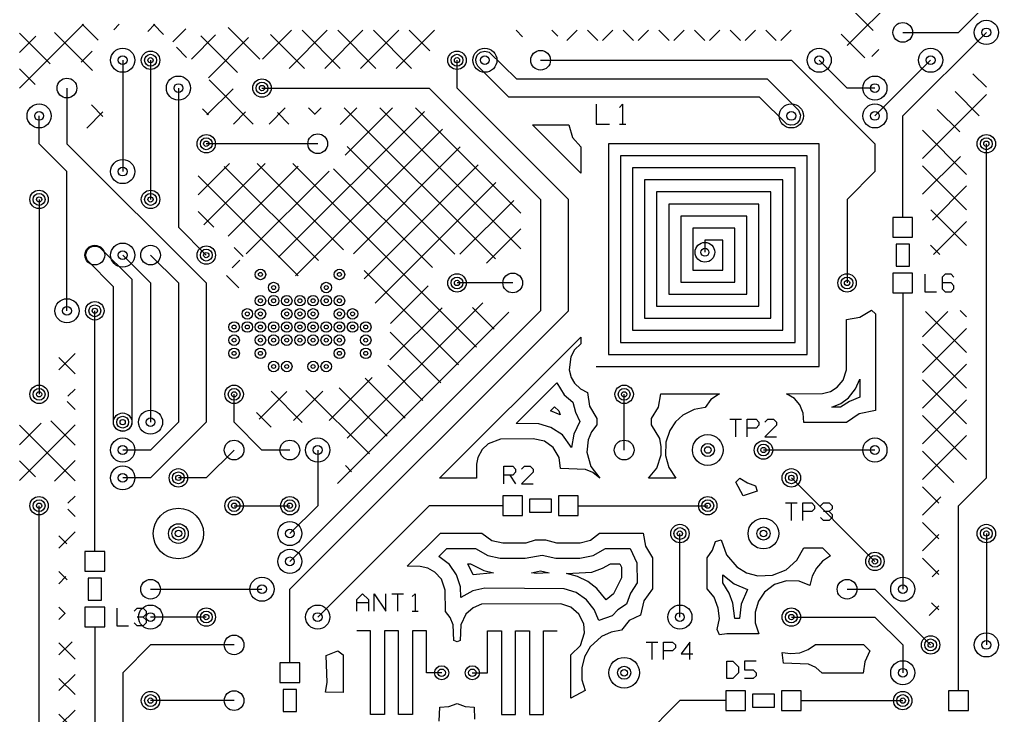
# Model space of a CAD drawing. Extents: x 7 to 52, y 9 to 364.
# Drawn here: x 6.73 to 51.35, y 47.58 to 79.32 of the extents above; entities that cross this region are included whole.
import ezdxf

# ---------------------------------------------------------------- set-up
doc = ezdxf.new("R2010")
doc.units = 0
doc.layers.add('SCORE', color=5, linetype='CONTINUOUS')

msp = doc.modelspace()

# ---------------------------------------------------------------- linework, layer by layer
at = {"layer": 'SCORE'}
for p, q in [((44.461, 78.1479), (49.2331, 82.92)), ((49.53, 78.74), (50.8, 80.01)), ((44.7882, 79.6819), (45.6432, 78.827)), ((6.73, 76.1965), (9.6435, 79.11)), ((9.5805, 79.11), (10.3058, 78.3848)), ((11.02, 78.8602), (11.2699, 79.11)), ((12.569, 78.7828), (12.8962, 79.11)), ((12.8332, 79.11), (13.2958, 78.6475)), ((6.73, 78.7079), (8.1257, 77.3121)), ((6.73, 77.8228), (7.4751, 78.5679)), ((8.3222, 78.742), (10.0559, 77.0083)), ((13.7197, 78.3072), (14.3105, 78.8979)), ((14.562, 77.5232), (15.6625, 78.6236)), ((14.9869, 78.5827), (16.6645, 76.905)), ((16.2376, 78.9583), (17.6801, 77.5158)), ((17.8108, 77.5192), (19.1316, 78.84)), ((18.1753, 78.647), (19.7223, 77.1)), ((19.0179, 77.1), (20.7579, 78.84)), ((19.6086, 78.84), (21.3486, 77.1)), ((20.6443, 77.1), (22.3843, 78.84)), ((21.235, 78.84), (22.975, 77.1)), ((22.2706, 77.1), (24.0106, 78.84)), ((22.8613, 78.84), (24.6013, 77.1)), ((23.897, 77.1), (25.637, 78.84)), ((24.4877, 78.84), (25.4238, 77.9038)), ((29.3667, 78.84), (29.6627, 78.544)), ((30.993, 78.84), (31.2656, 78.5674)), ((31.6723, 78.37), (32.1423, 78.84)), ((32.6194, 78.84), (33.0894, 78.37)), ((33.2987, 78.37), (33.7687, 78.84)), ((34.2457, 78.84), (34.7157, 78.37)), ((34.925, 78.37), (35.395, 78.84)), ((35.8721, 78.84), (36.3421, 78.37)), ((36.5514, 78.37), (37.0214, 78.84)), ((37.4984, 78.84), (37.9684, 78.37)), ((38.1777, 78.37), (38.6477, 78.84)), ((39.1248, 78.84), (39.5948, 78.37)), ((39.8041, 78.37), (40.2741, 78.84)), ((40.7511, 78.84), (41.2211, 78.37)), ((41.4304, 78.37), (41.9004, 78.84)), ((44.1887, 78.6552), (45.2669, 77.5769)), ((46.99, 74.93), (50.8, 78.74)), ((46.99, 78.74), (49.53, 78.74)), ((15.3396, 76.6744), (17.1713, 78.506)), ((9.5416, 77.3817), (10.0398, 77.88)), ((13.8775, 78.0658), (14.3424, 77.6008)), ((27.522, 77.5112), (27.5908, 77.7033)), ((27.5908, 77.7033), (27.742, 77.8404)), ((27.742, 77.8404), (27.94, 77.89)), ((27.94, 77.89), (28.138, 77.8404)), ((28.138, 77.8404), (29.384, 76.62)), ((45.5822, 77.6428), (45.8931, 77.9537)), ((11.43, 77.47), (11.43, 72.39)), ((12.7, 77.47), (12.7, 71.12)), ((26.67, 76.2), (26.67, 77.47)), ((27.5381, 77.3481), (27.522, 77.5112)), ((27.6153, 77.2036), (27.5381, 77.3481)), ((29.036, 75.78), (27.6153, 77.2036)), ((30.48, 77.47), (41.91, 77.47)), ((41.91, 77.47), (45.72, 73.66)), ((44.45, 76.2), (43.18, 77.47)), ((48.26, 77.47), (45.72, 74.93)), ((6.73, 77.0815), (7.4428, 76.3687)), ((50.1884, 76.8556), (50.81, 76.2341)), ((15.3708, 76.5724), (17.3832, 74.56)), ((29.384, 76.62), (40.814, 76.62)), ((40.814, 76.62), (42.2347, 75.1964)), ((8.89, 76.2), (8.89, 73.66)), ((13.97, 76.2), (13.97, 69.85)), ((15.2708, 74.9792), (16.4608, 76.1692)), ((17.78, 76.2), (25.4, 76.2)), ((25.4, 76.2), (30.48, 71.12)), ((31.75, 71.12), (26.67, 76.2)), ((45.72, 76.2), (44.45, 76.2)), ((47.89, 72.9814), (50.81, 75.9014)), ((49.3752, 76.0425), (50.4781, 74.9396)), ((10.0021, 75.4357), (10.53, 74.9079)), ((40.466, 75.78), (29.036, 75.78)), ((33.02, 75.46), (33.02, 74.56)), ((34.07, 75.31), (34.22, 75.46)), ((34.22, 75.46), (34.22, 74.56)), ((41.712, 74.5596), (40.466, 75.78)), ((9.79, 74.3775), (10.53, 75.1175)), ((15.0658, 75.2511), (15.3412, 74.9757)), ((16.4779, 74.56), (17.0314, 75.1135)), ((18.1043, 74.56), (18.8443, 75.3)), ((18.485, 75.0845), (19.0096, 74.56)), ((18.5354, 68.4858), (25.1884, 75.1388)), ((19.8959, 75.3), (20.1926, 75.0033)), ((20.1719, 75.0013), (20.4706, 75.3)), ((21.3403, 74.5434), (22.097, 75.3)), ((21.5223, 75.3), (28.4189, 68.4034)), ((21.5664, 73.1431), (23.7233, 75.3)), ((23.1486, 75.3), (29.58, 68.8686)), ((24.775, 75.3), (29.58, 70.495)), ((42.2347, 75.1964), (42.328, 74.9712)), ((42.328, 74.9712), (42.2804, 74.732)), ((48.5621, 75.2293), (49.5945, 74.1968)), ((7.62, 73.66), (7.62, 74.93)), ((32.32, 72.3178), (30.1078, 74.53)), ((30.1078, 74.53), (31.7707, 74.53)), ((31.7707, 74.53), (31.9345, 73.9409)), ((33.02, 74.56), (33.62, 74.56)), ((34.07, 74.56), (34.37, 74.56)), ((41.8688, 74.512), (41.712, 74.5596)), ((42.0319, 74.5281), (41.8688, 74.512)), ((42.1764, 74.6053), (42.0319, 74.5281)), ((42.2804, 74.732), (42.1764, 74.6053)), ((46.99, 72.39), (46.99, 74.93)), ((19.3142, 67.6382), (26.0016, 74.3256)), ((47.89, 74.275), (49.9, 72.265)), ((8.89, 72.39), (7.62, 73.66)), ((8.89, 73.66), (15.24, 67.31)), ((20.32, 73.66), (15.24, 73.66)), ((31.9345, 73.9409), (32.32, 73.5254)), ((43.18, 73.66), (33.57, 73.66)), ((33.57, 73.66), (33.57, 73.11)), ((43.18, 63.5), (43.18, 73.66)), ((45.72, 73.66), (45.72, 72.39)), ((50.8, 58.42), (50.8, 73.66)), ((21.6633, 73.5326), (26.5701, 68.6258)), ((21.947, 68.6446), (26.8148, 73.5124)), ((32.32, 73.5254), (32.32, 72.3178)), ((14.87, 71.3257), (16.3043, 72.76)), ((15.1317, 69.9611), (17.9306, 72.76)), ((17.5569, 72.76), (21.4917, 68.8252)), ((19.1832, 72.76), (27.5552, 64.388)), ((33.57, 73.11), (33.57, 64.05)), ((42.63, 73.11), (34.12, 73.11)), ((34.12, 73.11), (34.12, 72.56)), ((42.63, 64.05), (42.63, 73.11)), ((47.89, 71.355), (49.6148, 73.0798)), ((8.89, 66.04), (8.89, 72.39)), ((16.0624, 72.6282), (20.3606, 68.3299)), ((16.2391, 69.4421), (19.4366, 72.6397)), ((17.0578, 68.6345), (20.8369, 72.4136)), ((21.0468, 72.5228), (25.5545, 68.015)), ((22.4327, 67.504), (27.6279, 72.6993)), ((34.12, 72.56), (34.12, 64.6)), ((42.08, 72.56), (34.67, 72.56)), ((34.67, 72.56), (34.67, 72.01)), ((42.08, 64.6), (42.08, 72.56)), ((45.72, 72.39), (44.45, 71.12)), ((46.99, 70.3), (46.99, 72.39)), ((47.89, 72.6487), (49.9, 70.6387)), ((14.87, 72.1942), (19.4275, 67.6367)), ((22.9409, 66.3859), (28.4411, 71.8861)), ((34.67, 72.01), (34.67, 65.15)), ((41.53, 72.01), (35.22, 72.01)), ((35.22, 72.01), (35.22, 71.46)), ((41.53, 65.15), (41.53, 72.01)), ((35.22, 71.46), (35.22, 65.7)), ((40.98, 71.46), (35.77, 71.46)), ((35.77, 71.46), (35.77, 70.91)), ((40.98, 65.7), (40.98, 71.46)), ((48.34, 70.1787), (49.9, 71.7387)), ((7.62, 71.12), (7.62, 62.23)), ((26.8039, 68.6225), (29.2543, 71.0729)), ((30.48, 71.12), (30.48, 66.04)), ((31.75, 66.04), (31.75, 71.12)), ((44.45, 71.12), (44.45, 67.31)), ((14.87, 70.5679), (15.5838, 69.8541)), ((35.77, 70.91), (35.77, 66.25)), ((40.43, 70.91), (36.32, 70.91)), ((36.32, 70.91), (36.32, 70.36)), ((40.43, 66.25), (40.43, 70.91)), ((48.2732, 70.6391), (49.9, 69.0123)), ((36.32, 70.36), (36.32, 66.8)), ((39.88, 70.36), (36.87, 70.36)), ((36.87, 70.36), (36.87, 69.81)), ((39.88, 66.8), (39.88, 70.36)), ((47.44, 70.3), (46.54, 70.3)), ((46.54, 70.3), (46.54, 69.4)), ((47.44, 69.4), (47.44, 70.3)), ((48.3977, 68.61), (49.9, 70.1123)), ((13.97, 69.85), (15.24, 68.58)), ((28.0177, 68.21), (29.58, 69.7723)), ((36.87, 69.81), (36.87, 67.35)), ((39.33, 69.81), (37.42, 69.81)), ((37.42, 69.81), (37.42, 69.26)), ((39.33, 67.35), (39.33, 69.81)), ((37.42, 69.26), (37.42, 67.9)), ((38.78, 69.26), (37.97, 69.26)), ((37.97, 69.26), (37.97, 68.71)), ((38.78, 67.9), (38.78, 69.26)), ((46.54, 69.4), (47.44, 69.4)), ((9.74, 68.58), (9.8108, 68.8133)), ((9.8108, 68.8133), (9.9267, 68.9292)), ((9.9267, 68.9292), (10.0781, 68.9919)), ((10.0781, 68.9919), (10.2419, 68.9919)), ((10.2419, 68.9919), (10.3933, 68.9292)), ((10.3933, 68.9292), (11.85, 67.484)), ((16.5141, 68.9238), (16.9183, 68.5196)), ((47.29, 69.08), (46.69, 69.08)), ((46.69, 69.08), (46.69, 68.08)), ((47.29, 68.08), (47.29, 69.08)), ((48.2586, 69.0274), (48.676, 68.61)), ((9.8108, 68.3467), (9.74, 68.58)), ((11.01, 67.136), (9.8108, 68.3467)), ((11.43, 68.58), (12.7, 67.31)), ((12.7, 68.58), (13.97, 67.31)), ((16.4271, 68.0038), (16.7755, 68.3522)), ((22.4352, 67.8817), (26.742, 63.5748)), ((37.42, 67.9), (38.78, 67.9)), ((46.69, 68.08), (47.29, 68.08)), ((11.85, 67.484), (11.848, 60.9188)), ((16.1687, 67.6428), (16.7299, 67.0816)), ((47.44, 67.76), (46.54, 67.76)), ((46.54, 67.76), (46.54, 66.86)), ((47.44, 66.86), (47.44, 67.76)), ((47.99, 67.71), (47.99, 66.91)), ((48.9233, 67.71), (48.79, 67.5767)), ((48.79, 67.5767), (48.79, 67.0433)), ((49.19, 67.71), (48.9233, 67.71)), ((49.3233, 67.5767), (49.19, 67.71)), ((11.012, 60.9188), (11.01, 67.136)), ((12.7, 67.31), (12.7, 60.96)), ((13.97, 67.31), (13.97, 60.96)), ((15.24, 67.31), (15.24, 60.96)), ((23.6388, 65.4574), (25.3575, 67.1761)), ((29.21, 67.31), (26.67, 67.31)), ((36.87, 67.35), (39.33, 67.35)), ((49.19, 67.31), (48.79, 67.31)), ((48.79, 67.0433), (48.9233, 66.91)), ((49.3233, 67.1767), (49.19, 67.31)), ((49.19, 66.91), (49.3233, 67.0433)), ((49.3233, 67.0433), (49.3233, 67.1767)), ((36.32, 66.8), (39.88, 66.8)), ((46.54, 66.86), (47.44, 66.86)), ((46.99, 66.86), (46.99, 64.77)), ((47.99, 66.91), (48.5233, 66.91)), ((48.9233, 66.91), (49.19, 66.91)), ((10.16, 57.15), (10.16, 66.04)), ((19.05, 53.34), (31.75, 66.04)), ((30.48, 66.04), (19.05, 54.61)), ((21.6648, 60.2307), (27.8441, 66.41)), ((23.6101, 63.8024), (25.9881, 66.1804)), ((27.375, 66.1945), (28.3684, 65.2012)), ((35.77, 66.25), (40.43, 66.25)), ((45.0318, 65.745), (45.5705, 66.0723)), ((45.5705, 66.0723), (45.74, 65.9006)), ((49.6043, 66.0554), (49.9, 65.7596)), ((21.22, 58.1596), (29.0325, 65.9721)), ((35.22, 65.7), (40.98, 65.7)), ((44.4198, 63.3434), (44.43, 65.6407)), ((44.43, 65.6407), (45.0318, 65.745)), ((45.74, 65.9006), (45.74, 61.4893)), ((47.89, 64.8496), (49.0504, 66.01)), ((48.0233, 66.01), (49.9, 64.1333)), ((34.67, 65.15), (41.53, 65.15)), ((47.89, 63.2233), (49.9, 65.2333)), ((23.625, 65.0655), (25.9289, 62.7617)), ((25.8778, 58.4), (32.32, 64.8422)), ((32.32, 64.8422), (32.32, 64.5346)), ((46.99, 64.77), (46.99, 53.34)), ((32.0326, 64.2659), (31.8528, 63.9463)), ((32.32, 64.5346), (32.0326, 64.2659)), ((34.12, 64.6), (42.08, 64.6)), ((47.89, 64.5169), (49.9, 62.5069)), ((8.52, 63.3494), (9.2585, 64.0879)), ((8.52, 63.9071), (9.2587, 63.1684)), ((31.8528, 63.9463), (31.7802, 63.3434)), ((33.57, 64.05), (42.63, 64.05)), ((23.5101, 63.5541), (25.1157, 61.9485)), ((33.02, 63.5), (43.18, 63.5)), ((47.89, 61.5969), (49.9, 63.6069)), ((20.8478, 61.0401), (22.8076, 62.9999)), ((22.477, 62.9608), (24.3025, 61.1353)), ((31.7802, 63.3434), (31.8791, 62.9902)), ((31.8791, 62.9902), (32.0326, 62.7341)), ((44.2655, 62.8809), (44.4198, 63.3434)), ((44.8381, 62.4747), (45.04, 62.9199)), ((45.04, 62.9199), (45.04, 62.095)), ((21.2916, 62.5199), (23.4894, 60.3222)), ((29.3677, 60.9), (31.2206, 62.7529)), ((31.2206, 62.7529), (31.5575, 62.2109)), ((32.0326, 62.7341), (32.2974, 62.4804)), ((32.2974, 62.4804), (32.6227, 62.3153)), ((43.6898, 62.3591), (43.999, 62.5562)), ((43.999, 62.5562), (44.2655, 62.8809)), ((44.5091, 62.0738), (44.8381, 62.4747)), ((47.89, 62.8906), (49.9, 60.8806)), ((8.9365, 62.1396), (9.2589, 62.4619)), ((16.51, 60.96), (16.51, 62.23)), ((17.6489, 61.0939), (18.9157, 62.3607)), ((18.1921, 62.3668), (19.6068, 60.952)), ((19.2113, 61.0299), (20.5526, 62.3712)), ((19.7738, 62.4114), (22.6762, 59.509)), ((31.5575, 62.2109), (31.9475, 61.8734)), ((32.6227, 62.3153), (32.7112, 61.687)), ((34.29, 59.69), (34.29, 62.23)), ((35.855, 61.6482), (35.9593, 62.25)), ((35.9593, 62.25), (38.6363, 62.25)), ((38.6363, 62.25), (38.241, 61.9976)), ((41.697, 62.25), (43.3366, 62.2602)), ((42.0523, 62.0338), (41.697, 62.25)), ((42.2911, 61.7554), (42.0523, 62.0338)), ((43.3366, 62.2602), (43.6898, 62.3591)), ((44.159, 61.8141), (44.5091, 62.0738)), ((45.04, 62.095), (44.5656, 61.9069)), ((8.8982, 61.9025), (9.2591, 61.5417)), ((30.9343, 61.4767), (31.1168, 61.6591)), ((31.1168, 61.6591), (31.3149, 61.4744)), ((31.9475, 61.8734), (32.066, 61.4123)), ((32.7112, 61.687), (33.04, 61.1232)), ((35.54, 61.1232), (35.855, 61.6482)), ((37.9759, 61.6354), (37.4757, 61.5368)), ((38.241, 61.9976), (37.9759, 61.6354)), ((42.4518, 61.3674), (42.2911, 61.7554)), ((43.7601, 61.64), (44.159, 61.8141)), ((44.1564, 61.64), (43.7601, 61.64)), ((44.5656, 61.9069), (44.1564, 61.64)), ((47.89, 59.9706), (49.9, 61.9806)), ((17.5342, 61.3983), (18.197, 60.7355)), ((31.3654, 61.2987), (30.9343, 61.4767)), ((31.3149, 61.4744), (31.3654, 61.2987)), ((32.066, 61.4123), (32.2721, 60.988)), ((36.9665, 61.276), (36.6327, 60.9735)), ((37.4757, 61.5368), (36.9665, 61.276)), ((42.4833, 60.94), (42.4518, 61.3674)), ((45.0065, 61.342), (44.4255, 60.94)), ((45.74, 61.4893), (45.0065, 61.342)), ((47.89, 61.2642), (49.9, 59.2542)), ((6.73, 59.933), (7.7104, 60.9135)), ((6.73, 58.3067), (9.2592, 60.8359)), ((6.73, 60.8181), (9.2598, 58.2883)), ((8.152, 61.0224), (9.2594, 59.915)), ((11.042, 60.7993), (11.012, 60.9188)), ((11.133, 60.663), (11.042, 60.7993)), ((11.8004, 60.762), (11.6964, 60.6353)), ((11.848, 60.9188), (11.8004, 60.762)), ((15.24, 60.96), (12.7, 58.42)), ((13.97, 60.96), (12.7, 59.69)), ((17.78, 59.69), (16.51, 60.96)), ((30.4027, 60.8822), (29.3677, 60.9)), ((30.9524, 60.7237), (30.4027, 60.8822)), ((31.4724, 60.3762), (30.9524, 60.7237)), ((32.2721, 60.988), (32.0018, 60.4123)), ((33.04, 60.8415), (32.804, 60.5149)), ((33.04, 61.1232), (33.04, 60.8415)), ((35.54, 60.8415), (35.54, 61.1232)), ((35.9083, 60.2091), (35.54, 60.8415)), ((36.6327, 60.9735), (36.3681, 60.5851)), ((39.1, 61.09), (39.6333, 61.09)), ((39.3667, 61.09), (39.3667, 60.29)), ((39.9, 60.29), (39.9, 61.09)), ((39.9, 61.09), (40.3, 61.09)), ((40.3, 60.69), (39.9, 60.69)), ((40.3, 61.09), (40.4333, 60.9567)), ((40.4333, 60.8233), (40.3, 60.69)), ((40.4333, 60.9567), (40.4333, 60.8233)), ((40.7, 60.9567), (40.8333, 61.09)), ((41.2333, 60.8233), (40.7, 60.29)), ((40.8333, 61.09), (41.1, 61.09)), ((41.1, 61.09), (41.2333, 60.9567)), ((41.2333, 60.9567), (41.2333, 60.8233)), ((44.4255, 60.94), (42.4833, 60.94)), ((11.232, 60.5896), (11.133, 60.663)), ((11.3888, 60.542), (11.232, 60.5896)), ((11.5519, 60.5581), (11.3888, 60.542)), ((11.6964, 60.6353), (11.5519, 60.5581)), ((31.8935, 59.8088), (31.4724, 60.3762)), ((32.0018, 60.4123), (31.8935, 59.8088)), ((32.804, 60.5149), (32.656, 60.1575)), ((36.3681, 60.5851), (36.1829, 60.0438)), ((40.7, 60.29), (41.2333, 60.29)), ((47.89, 58.3442), (49.9, 60.3542)), ((28.0874, 59.9696), (27.8226, 59.7159)), ((28.6534, 60.1898), (28.0874, 59.9696)), ((30.1433, 60.2), (28.6534, 60.1898)), ((30.6531, 60.0909), (30.1433, 60.2)), ((31.0509, 59.809), (30.6531, 60.0909)), ((31.3287, 59.3455), (31.0509, 59.809)), ((32.656, 60.1575), (32.5937, 59.5846)), ((35.9838, 59.8297), (35.9083, 60.2091)), ((35.9743, 59.4625), (35.9838, 59.8297)), ((36.1829, 60.0438), (36.1669, 59.438)), ((12.7, 59.69), (11.43, 59.69)), ((16.51, 59.69), (15.24, 58.42)), ((19.05, 59.69), (17.78, 59.69)), ((20.32, 59.69), (20.32, 57.15)), ((27.6246, 59.3455), (27.5635, 59.0383)), ((27.8226, 59.7159), (27.6246, 59.3455)), ((31.3933, 58.85), (31.3287, 59.3455)), ((32.5937, 59.5846), (32.7631, 58.9434)), ((35.776, 58.8651), (35.9743, 59.4625)), ((36.1669, 59.438), (36.3233, 58.8877)), ((45.72, 59.69), (40.64, 59.69)), ((47.89, 59.6379), (49.3176, 58.2103)), ((6.73, 59.1917), (7.4616, 58.4601)), ((8.319, 58.2693), (9.2596, 59.2099)), ((21.582, 58.9768), (21.863, 58.6958)), ((27.5635, 59.0383), (27.56, 58.4)), ((28.81, 58.15), (28.81, 58.95)), ((28.81, 58.95), (29.21, 58.95)), ((29.21, 58.95), (29.3433, 58.8167)), ((29.61, 58.8167), (29.7433, 58.95)), ((29.7433, 58.95), (30.01, 58.95)), ((30.01, 58.95), (30.1433, 58.8167)), ((32.7631, 58.9434), (33.1836, 58.4)), ((29.21, 58.55), (28.81, 58.55)), ((29.0767, 58.55), (29.3433, 58.15)), ((29.3433, 58.6833), (29.21, 58.55)), ((29.3433, 58.8167), (29.3433, 58.6833)), ((30.1433, 58.6833), (29.61, 58.15)), ((30.1433, 58.8167), (30.1433, 58.6833)), ((32.5297, 58.8053), (31.3933, 58.85)), ((32.8654, 58.6577), (32.5297, 58.8053)), ((33.1836, 58.4), (32.8654, 58.6577)), ((35.3964, 58.4), (35.776, 58.8651)), ((36.3233, 58.8877), (36.6386, 58.4)), ((12.7, 58.42), (11.43, 58.42)), ((15.24, 58.42), (13.97, 58.42)), ((27.56, 58.4), (25.8778, 58.4)), ((29.61, 58.15), (30.1433, 58.15)), ((36.6386, 58.4), (35.3964, 58.4)), ((39.381, 58.2205), (39.5695, 58.409)), ((39.7096, 57.593), (39.381, 58.2205)), ((39.5695, 58.409), (39.9076, 58.1896)), ((39.9076, 58.1896), (40.2798, 58.0598)), ((40.2798, 58.0598), (40.3565, 57.8084)), ((41.91, 58.42), (45.72, 54.61)), ((47.89, 58.0116), (48.6377, 57.2638)), ((49.53, 57.15), (50.8, 58.42)), ((8.935, 57.259), (9.2599, 57.5839)), ((29.66, 57.6), (28.76, 57.6)), ((28.76, 57.6), (28.76, 56.7)), ((29.66, 56.7), (29.66, 57.6)), ((32.2, 57.6), (31.3, 57.6)), ((31.3, 57.6), (31.3, 56.7)), ((32.2, 56.7), (32.2, 57.6)), ((40.3565, 57.8084), (39.7096, 57.593)), ((7.62, 43.18), (7.62, 57.15)), ((10.16, 55.06), (10.16, 57.15)), ((16.51, 57.15), (19.05, 57.15)), ((20.32, 57.15), (19.05, 55.88)), ((25.4, 57.15), (20.32, 52.07)), ((26.67, 57.15), (25.4, 57.15)), ((28.76, 57.15), (26.67, 57.15)), ((30.98, 57.45), (29.98, 57.45)), ((29.98, 57.45), (29.98, 56.85)), ((30.98, 56.85), (30.98, 57.45)), ((32.2, 57.15), (34.29, 57.15)), ((34.29, 57.15), (38.1, 57.15)), ((41.64, 57.28), (42.1733, 57.28)), ((41.9067, 57.28), (41.9067, 56.48)), ((42.44, 56.48), (42.44, 57.28)), ((42.44, 57.28), (42.84, 57.28)), ((42.84, 57.28), (42.9733, 57.1467)), ((42.9733, 57.1467), (42.9733, 57.0133)), ((43.24, 57.1467), (43.3733, 57.28)), ((43.3733, 57.28), (43.64, 57.28)), ((43.64, 57.28), (43.7733, 57.1467)), ((43.7733, 57.1467), (43.7733, 57.0133)), ((47.89, 56.7179), (48.7263, 57.5542)), ((49.53, 50.8), (49.53, 57.15)), ((8.9301, 56.9916), (9.26, 56.6617)), ((28.76, 56.7), (29.66, 56.7)), ((29.98, 56.85), (30.98, 56.85)), ((31.3, 56.7), (32.2, 56.7)), ((42.84, 56.88), (42.44, 56.88)), ((42.9733, 57.0133), (42.84, 56.88)), ((43.64, 56.88), (43.3733, 56.88)), ((43.7733, 57.0133), (43.64, 56.88)), ((43.64, 56.88), (43.7733, 56.7467)), ((43.7733, 56.7467), (43.7733, 56.6133)), ((43.3733, 56.48), (43.24, 56.6133)), ((43.64, 56.48), (43.3733, 56.48)), ((43.7733, 56.6133), (43.64, 56.48)), ((47.89, 56.3852), (48.63, 55.6452)), ((8.5201, 55.7753), (8.8825, 55.4129)), ((8.5202, 55.2179), (9.26, 55.9577)), ((24.4028, 54.385), (25.9178, 55.9)), ((25.9178, 55.9), (27.8006, 55.9)), ((27.8006, 55.9), (28.2502, 55.5591)), ((32.7586, 55.5822), (33.1594, 55.9)), ((33.1594, 55.9), (35.1607, 55.9)), ((35.1607, 55.9), (35.265, 55.2982)), ((36.83, 52.07), (36.83, 55.88)), ((47.89, 55.0916), (48.63, 55.8316)), ((50.8, 55.88), (50.8, 50.8)), ((28.2502, 55.5591), (28.76, 55.45)), ((28.76, 55.45), (29.8166, 55.4602)), ((29.8166, 55.4602), (30.252, 55.6)), ((30.252, 55.6), (30.708, 55.6)), ((30.708, 55.6), (31.2117, 55.4535)), ((31.2117, 55.4535), (32.2883, 55.4535)), ((32.2883, 55.4535), (32.7586, 55.5822)), ((38.3149, 55.1169), (38.4602, 55.5198)), ((38.4602, 55.5198), (38.7116, 55.5965)), ((38.7116, 55.5965), (38.9505, 54.9074)), ((10.61, 55.06), (9.71, 55.06)), ((9.71, 55.06), (9.71, 54.16)), ((10.61, 54.16), (10.61, 55.06)), ((25.8455, 54.8377), (26.2077, 55.2)), ((26.2077, 55.2), (27.5166, 55.2)), ((27.5166, 55.2), (28.0779, 54.8737)), ((29.7826, 54.7543), (30.5544, 54.9)), ((30.5544, 54.9), (31.1774, 54.7543)), ((32.8821, 54.8737), (33.4385, 55.196)), ((33.4385, 55.196), (34.5603, 55.2)), ((34.5603, 55.2), (34.8719, 54.5458)), ((35.265, 55.2982), (35.58, 54.7732)), ((38.08, 54.7732), (38.3149, 55.1169)), ((38.9505, 54.9074), (39.4242, 54.356)), ((42.164, 54.6642), (42.4776, 55.23)), ((42.4776, 55.23), (43.3322, 55.23)), ((43.3322, 55.23), (43.6981, 54.8642)), ((26.3242, 54.4641), (25.8455, 54.8377)), ((26.6486, 53.9928), (26.3242, 54.4641)), ((27.1686, 54.5), (27.2872, 54.5)), ((27.4023, 53.9997), (27.1686, 54.5)), ((27.2872, 54.5), (27.8929, 54.1964)), ((28.0779, 54.8737), (28.6374, 54.7543)), ((28.6374, 54.7543), (29.7826, 54.7543)), ((31.1774, 54.7543), (32.2687, 54.7517)), ((32.2687, 54.7517), (32.8821, 54.8737)), ((33.3083, 54.2935), (33.6684, 54.4971)), ((33.6684, 54.4971), (34.0892, 54.499)), ((34.0892, 54.499), (34.173, 54.3438)), ((34.8719, 54.5458), (34.8768, 53.6294)), ((35.58, 54.7732), (35.58, 53.3645)), ((38.08, 53.3645), (38.08, 54.7732)), ((41.6715, 54.2258), (42.164, 54.6642)), ((43.3251, 54.614), (43.052, 54.3065)), ((43.6981, 54.8642), (43.3251, 54.614)), ((47.89, 54.7589), (48.63, 54.0189)), ((8.5204, 54.1486), (8.9001, 53.7689)), ((9.71, 54.16), (10.61, 54.16)), ((24.9863, 54.3815), (24.4028, 54.385)), ((25.3443, 54.3022), (24.9863, 54.3815)), ((25.6639, 54.1224), (25.3443, 54.3022)), ((25.9557, 53.8004), (25.6639, 54.1224)), ((26.8223, 53.4477), (26.6486, 53.9928)), ((28.336, 54.085), (27.4023, 53.9997)), ((27.8929, 54.1964), (28.336, 54.085)), ((30.0706, 54.0826), (30.48, 54.1821)), ((30.2895, 54.064), (30.0706, 54.0826)), ((30.876, 54.085), (30.2895, 54.064)), ((30.48, 54.1821), (30.876, 54.085)), ((31.666, 54.05), (32.8176, 54.1235)), ((32.1599, 53.9204), (31.666, 54.05)), ((32.8176, 54.1235), (33.3083, 54.2935)), ((34.173, 54.3438), (34.1755, 53.856)), ((38.78, 53.6336), (38.78, 53.9933)), ((38.78, 53.9933), (39.3075, 53.5901)), ((39.4242, 54.356), (39.8691, 54.0894)), ((39.8691, 54.0894), (40.388, 53.9469)), ((41.0468, 53.9734), (41.6715, 54.2258)), ((43.052, 54.3065), (42.8573, 53.9333)), ((48.3262, 53.9014), (48.63, 54.2052)), ((8.5205, 53.5918), (8.8441, 53.9154)), ((10.46, 53.84), (9.86, 53.84)), ((9.86, 53.84), (9.86, 52.84)), ((10.46, 52.84), (10.46, 53.84)), ((26.1378, 53.2916), (25.9557, 53.8004)), ((32.6272, 53.6935), (32.1599, 53.9204)), ((33.0412, 53.3799), (32.6272, 53.6935)), ((34.1755, 53.856), (33.8094, 53.1248)), ((34.8768, 53.6294), (34.5822, 53.163)), ((39.0778, 53.163), (38.78, 53.6336)), ((39.3075, 53.5901), (39.9062, 53.3343)), ((40.388, 53.9469), (41.0468, 53.9734)), ((41.1469, 53.5549), (40.6868, 53.2064)), ((41.6854, 53.7244), (41.1469, 53.5549)), ((42.2621, 53.702), (41.6854, 53.7244)), ((42.7589, 53.5076), (42.2621, 53.702)), ((42.8573, 53.9333), (42.7589, 53.5076)), ((12.7, 53.34), (17.78, 53.34)), ((19.05, 52.07), (19.05, 53.34)), ((22.098, 52.8683), (22.3647, 53.135)), ((22.3647, 53.135), (22.6313, 52.8683)), ((22.898, 52.335), (22.898, 53.135)), ((22.898, 53.135), (23.4313, 52.335)), ((23.4313, 52.335), (23.4313, 53.135)), ((23.698, 53.135), (24.2313, 53.135)), ((23.9647, 53.135), (23.9647, 52.335)), ((24.6313, 53.0017), (24.7647, 53.135)), ((24.7647, 53.135), (24.7647, 52.335)), ((26.1478, 52.3268), (26.1378, 53.2916)), ((26.848, 52.955), (26.8223, 53.4477)), ((27.3849, 53.2613), (26.848, 52.955)), ((27.9444, 53.3807), (27.3849, 53.2613)), ((31.5547, 53.3593), (27.9444, 53.3807)), ((32.0998, 53.1856), (31.5547, 53.3593)), ((32.5711, 52.8612), (32.0998, 53.1856)), ((33.4747, 52.8588), (33.0412, 53.3799)), ((33.8094, 53.1248), (33.4747, 52.8588)), ((34.5822, 53.163), (34.4024, 52.6648)), ((35.58, 53.3645), (35.1919, 52.8149)), ((38.3872, 52.9719), (38.08, 53.3645)), ((39.2479, 52.7035), (39.0778, 53.163)), ((39.9062, 53.3343), (39.6165, 52.6657)), ((40.6868, 53.2064), (40.4096, 52.8024)), ((44.45, 53.34), (45.72, 53.34)), ((45.72, 53.34), (48.26, 50.8)), ((9.86, 52.84), (10.46, 52.84)), ((22.098, 52.335), (22.098, 52.8683)), ((22.098, 52.735), (22.6313, 52.735)), ((22.6313, 52.8683), (22.6313, 52.335)), ((27.7896, 52.6535), (27.4016, 52.4927)), ((31.3986, 52.6748), (27.7896, 52.6535)), ((31.8611, 52.5205), (31.3986, 52.6748)), ((32.9279, 52.414), (32.5711, 52.8612)), ((34.4024, 52.6648), (34.0009, 52.3925)), ((35.1919, 52.8149), (35.0325, 52.1524)), ((38.582, 52.481), (38.3872, 52.9719)), ((39.3285, 52.01), (39.2479, 52.7035)), ((39.6165, 52.6657), (39.5415, 52.01)), ((40.4096, 52.8024), (40.2556, 52.2946)), ((48.3008, 52.7217), (48.63, 52.3925)), ((8.5207, 52.522), (8.81, 52.2327)), ((8.5208, 51.9657), (8.81, 52.255)), ((10.61, 52.52), (9.71, 52.52)), ((9.71, 52.52), (9.71, 51.62)), ((10.61, 51.62), (10.61, 52.52)), ((11.16, 52.47), (11.16, 51.67)), ((11.96, 52.3367), (12.0933, 52.47)), ((12.0933, 52.47), (12.36, 52.47)), ((12.36, 52.47), (12.4933, 52.3367)), ((12.4933, 52.3367), (12.4933, 52.2033)), ((24.6313, 52.335), (24.898, 52.335)), ((26.3585, 52.0541), (26.1478, 52.3268)), ((27.4016, 52.4927), (27.0796, 52.2009)), ((32.2294, 52.2009), (31.8611, 52.5205)), ((33.1319, 51.9128), (32.9279, 52.414)), ((34.0009, 52.3925), (33.7492, 52.1237)), ((38.6285, 52.0087), (38.582, 52.481)), ((40.2556, 52.2946), (40.2616, 51.8046)), ((48.192, 52.1408), (48.63, 52.5789)), ((12.0933, 51.67), (11.96, 51.8033)), ((12.36, 52.07), (12.0933, 52.07)), ((12.4933, 52.2033), (12.36, 52.07)), ((12.36, 52.07), (12.4933, 51.9367)), ((12.4933, 51.8033), (12.36, 51.67)), ((12.4933, 51.9367), (12.4933, 51.8033)), ((15.24, 52.07), (12.7, 52.07)), ((19.05, 49.98), (19.05, 52.07)), ((26.4915, 51.7124), (26.3585, 52.0541)), ((27.0796, 52.2009), (26.8485, 51.7124)), ((32.4473, 51.7647), (32.2294, 52.2009)), ((32.4885, 51.3467), (32.4473, 51.7647)), ((33.7492, 52.1237), (33.1319, 51.9128)), ((34.5241, 51.9174), (34.1659, 51.4754)), ((35.0325, 52.1524), (34.5241, 51.9174)), ((38.5361, 51.498), (38.6285, 52.0087)), ((39.5415, 52.01), (39.3285, 52.01)), ((40.2616, 51.8046), (40.4271, 51.303)), ((41.91, 52.07), (45.72, 52.07)), ((45.72, 52.07), (46.99, 50.8)), ((9.71, 51.62), (10.61, 51.62)), ((10.16, 51.62), (10.16, 49.53)), ((11.16, 51.67), (11.6933, 51.67)), ((12.36, 51.67), (12.0933, 51.67)), ((22.733, 51.435), (22.098, 51.435)), ((22.733, 47.625), (22.733, 51.435)), ((24.003, 51.435), (23.368, 51.435)), ((23.368, 51.435), (23.368, 47.625)), ((24.003, 47.625), (24.003, 51.435)), ((25.273, 51.435), (24.638, 51.435)), ((24.638, 51.435), (24.638, 47.625)), ((25.273, 49.53), (25.273, 51.435)), ((26.5252, 50.9986), (26.4915, 51.7124)), ((26.8485, 51.7124), (26.817, 50.9995)), ((28.067, 49.53), (28.067, 51.435)), ((28.067, 51.435), (28.702, 51.435)), ((28.702, 51.435), (28.702, 47.625)), ((29.337, 47.625), (29.337, 51.435)), ((29.337, 51.435), (29.972, 51.435)), ((29.972, 51.435), (29.972, 47.625)), ((30.607, 47.625), (30.607, 51.435)), ((30.607, 51.435), (31.242, 51.435)), ((32.2997, 50.7696), (32.4885, 51.3467)), ((33.6983, 51.3876), (33.2585, 51.1842)), ((34.1659, 51.4754), (33.6983, 51.3876)), ((38.6281, 51.2616), (38.5361, 51.498)), ((8.521, 50.8954), (9.26, 50.1563)), ((8.5211, 50.3397), (9.1212, 50.9399)), ((26.67, 50.9356), (26.5252, 50.9986)), ((26.817, 50.9995), (26.67, 50.9356)), ((33.2585, 51.1842), (32.7449, 50.7187)), ((35.29, 50.93), (35.8233, 50.93)), ((35.5567, 50.93), (35.5567, 50.13)), ((36.09, 50.13), (36.09, 50.93)), ((36.09, 50.93), (36.49, 50.93)), ((36.49, 50.93), (36.6233, 50.7967)), ((37.29, 50.93), (36.89, 50.3967)), ((37.29, 50.13), (37.29, 50.93)), ((38.97, 51.31), (38.6281, 51.2616)), ((40.4271, 51.303), (38.97, 51.31)), ((12.7, 50.8), (11.43, 49.53)), ((16.51, 50.8), (12.7, 50.8)), ((20.7046, 50.3121), (21.2419, 50.5248)), ((21.2419, 50.5248), (21.483, 50.3473)), ((31.857, 50.3473), (32.2997, 50.7696)), ((32.7449, 50.7187), (32.4787, 50.251)), ((36.49, 50.53), (36.09, 50.53)), ((36.6233, 50.6633), (36.49, 50.53)), ((36.6233, 50.7967), (36.6233, 50.6633)), ((41.4891, 50.4544), (41.883, 50.4007)), ((41.5533, 49.96), (41.4891, 50.4544)), ((41.883, 50.4007), (42.2957, 50.4455)), ((42.2957, 50.4455), (42.6731, 50.5851)), ((42.6731, 50.5851), (43.0168, 50.82)), ((43.0168, 50.82), (45.2022, 50.82)), ((45.2022, 50.82), (45.4934, 50.5289)), ((45.4934, 50.5289), (45.2603, 50.0265)), ((46.99, 50.8), (46.99, 49.53)), ((49.53, 48.71), (49.53, 50.8)), ((19.5, 49.98), (18.6, 49.98)), ((18.6, 49.98), (18.6, 49.08)), ((19.5, 49.08), (19.5, 49.98)), ((20.75, 49.08), (20.7046, 50.3121)), ((21.483, 50.3473), (21.483, 48.6354)), ((31.857, 48.3632), (31.857, 50.3473)), ((32.4787, 50.251), (32.3527, 49.7479)), ((36.89, 50.3967), (37.4233, 50.3967)), ((38.97, 49.26), (38.97, 50.06)), ((38.97, 50.06), (39.2367, 50.06)), ((39.2367, 50.06), (39.5033, 49.7933)), ((40.3033, 50.06), (39.77, 50.06)), ((39.77, 50.06), (39.77, 49.66)), ((45.2603, 50.0265), (45.1907, 49.5107)), ((10.16, 49.53), (10.16, 41.91)), ((11.43, 49.53), (11.43, 41.91)), ((25.9715, 49.53), (25.273, 49.53)), ((27.3685, 49.53), (28.067, 49.53)), ((32.3527, 49.7479), (32.367, 49.21)), ((39.5033, 49.7933), (39.5033, 49.5267)), ((39.77, 49.66), (40.17, 49.66)), ((40.17, 49.66), (40.3033, 49.5267)), ((42.6897, 49.9153), (41.5533, 49.96)), ((43.0254, 49.7677), (42.6897, 49.9153)), ((43.3194, 49.51), (43.0254, 49.7677)), ((8.5212, 49.2687), (9.26, 48.53)), ((8.5213, 48.7136), (9.26, 49.4523)), ((32.367, 49.21), (32.5179, 48.718)), ((39.2367, 49.26), (38.97, 49.26)), ((39.5033, 49.5267), (39.2367, 49.26)), ((40.17, 49.26), (39.77, 49.26)), ((40.3033, 49.3933), (40.17, 49.26)), ((40.3033, 49.5267), (40.3033, 49.3933)), ((45.1907, 49.5107), (43.3194, 49.51)), ((18.6, 49.08), (19.5, 49.08)), ((19.35, 48.76), (18.75, 48.76)), ((18.75, 48.76), (18.75, 47.76)), ((19.35, 47.76), (19.35, 48.76)), ((20.6695, 48.64), (20.75, 49.08)), ((21.483, 48.6354), (20.6695, 48.64)), ((32.5179, 48.718), (31.857, 48.3632)), ((39.82, 48.71), (38.92, 48.71)), ((38.92, 48.71), (38.92, 47.81)), ((39.82, 47.81), (39.82, 48.71)), ((42.36, 48.71), (41.46, 48.71)), ((41.46, 48.71), (41.46, 47.81)), ((42.36, 47.81), (42.36, 48.71)), ((49.98, 48.71), (49.08, 48.71)), ((49.08, 48.71), (49.08, 47.81)), ((49.98, 47.81), (49.98, 48.71)), ((16.51, 48.26), (12.7, 48.26)), ((36.83, 48.26), (26.67, 38.1)), ((38.92, 48.26), (36.83, 48.26)), ((41.14, 48.56), (40.14, 48.56)), ((40.14, 48.56), (40.14, 47.96)), ((41.14, 47.96), (41.14, 48.56)), ((42.36, 48.26), (44.45, 48.26)), ((44.45, 48.26), (46.99, 48.26)), ((8.5673, 47.1332), (9.26, 47.8259)), ((18.75, 47.76), (19.35, 47.76)), ((25.8514, 47.3273), (25.888, 47.9626)), ((25.888, 47.9626), (26.3041, 47.9961)), ((26.3041, 47.9961), (26.67, 48.1244)), ((26.67, 48.1244), (27.0359, 47.9961)), ((27.0359, 47.9961), (27.452, 47.9626)), ((27.452, 47.9626), (27.4701, 47.415)), ((38.92, 47.81), (39.82, 47.81)), ((40.14, 47.96), (41.14, 47.96)), ((41.46, 47.81), (42.36, 47.81)), ((49.08, 47.81), (49.98, 47.81)), ((8.5215, 47.6421), (8.9981, 47.1655)), ((23.368, 47.625), (22.733, 47.625)), ((24.638, 47.625), (24.003, 47.625)), ((28.702, 47.625), (29.337, 47.625)), ((29.972, 47.625), (30.607, 47.625))]:
    msp.add_line(p, q, dxfattribs=at)
for centre, radius in [((46.99, 78.74), 0.45), ((50.8, 78.74), 0.55), ((50.8, 78.74), 0.2), ((11.43, 77.47), 0.55), ((11.43, 77.47), 0.2), ((12.7, 77.47), 0.42), ((12.7, 77.47), 0.27), ((26.67, 77.47), 0.42), ((26.67, 77.47), 0.27), ((27.94, 77.47), 0.55), ((27.94, 77.47), 0.2), ((30.48, 77.47), 0.45), ((43.18, 77.47), 0.55), ((43.18, 77.47), 0.2), ((48.26, 77.47), 0.55), ((48.26, 77.47), 0.2), ((12.7, 77.47), 0.12), ((26.67, 77.47), 0.12), ((13.97, 76.2), 0.55), ((45.72, 76.2), 0.55), ((8.89, 76.2), 0.45), ((13.97, 76.2), 0.2), ((17.78, 76.2), 0.42), ((17.78, 76.2), 0.27), ((17.78, 76.2), 0.12), ((45.72, 76.2), 0.2), ((7.62, 74.93), 0.55), ((41.91, 74.93), 0.55), ((45.72, 74.93), 0.55), ((7.62, 74.93), 0.2), ((41.91, 74.93), 0.2), ((45.72, 74.93), 0.2), ((15.24, 73.66), 0.42), ((20.32, 73.66), 0.45), ((50.8, 73.66), 0.42), ((15.24, 73.66), 0.27), ((15.24, 73.66), 0.12), ((50.8, 73.66), 0.27), ((50.8, 73.66), 0.12), ((11.43, 72.39), 0.55), ((11.43, 72.39), 0.2), ((7.62, 71.12), 0.42), ((12.7, 71.12), 0.42), ((7.62, 71.12), 0.27), ((7.62, 71.12), 0.12), ((12.7, 71.12), 0.27), ((12.7, 71.12), 0.12), ((10.16, 68.58), 0.45), ((11.43, 68.58), 0.55), ((11.43, 68.58), 0.2), ((12.7, 68.58), 0.45), ((15.24, 68.58), 0.42), ((15.24, 68.58), 0.27), ((37.97, 68.71), 0.45), ((37.97, 68.71), 0.18), ((15.24, 68.58), 0.12), ((17.71, 67.7), 0.24), ((21.31, 67.7), 0.24), ((17.71, 67.7), 0.09), ((21.31, 67.7), 0.09), ((26.67, 67.31), 0.42), ((26.67, 67.31), 0.27), ((26.67, 67.31), 0.12), ((29.21, 67.31), 0.45), ((44.45, 67.31), 0.42), ((44.45, 67.31), 0.27), ((44.45, 67.31), 0.12), ((18.31, 67.1), 0.24), ((18.31, 67.1), 0.09), ((20.71, 67.1), 0.24), ((20.71, 67.1), 0.09), ((8.89, 66.04), 0.55), ((17.71, 66.5), 0.24), ((17.71, 66.5), 0.09), ((18.31, 66.5), 0.24), ((18.31, 66.5), 0.09), ((18.91, 66.5), 0.24), ((18.91, 66.5), 0.09), ((19.51, 66.5), 0.24), ((19.51, 66.5), 0.09), ((20.11, 66.5), 0.24), ((20.11, 66.5), 0.09), ((20.71, 66.5), 0.24), ((20.71, 66.5), 0.09), ((21.31, 66.5), 0.24), ((21.31, 66.5), 0.09), ((8.89, 66.04), 0.2), ((10.16, 66.04), 0.42), ((10.16, 66.04), 0.27), ((10.16, 66.04), 0.12), ((17.11, 65.9), 0.24), ((17.71, 65.9), 0.24), ((18.91, 65.9), 0.24), ((19.51, 65.9), 0.24), ((20.11, 65.9), 0.24), ((21.31, 65.9), 0.24), ((21.91, 65.9), 0.24), ((17.11, 65.9), 0.09), ((17.71, 65.9), 0.09), ((18.91, 65.9), 0.09), ((19.51, 65.9), 0.09), ((20.11, 65.9), 0.09), ((21.31, 65.9), 0.09), ((21.91, 65.9), 0.09), ((16.51, 65.3), 0.24), ((16.51, 65.3), 0.09), ((17.11, 65.3), 0.24), ((17.11, 65.3), 0.09), ((17.71, 65.3), 0.24), ((17.71, 65.3), 0.09), ((18.31, 65.3), 0.24), ((18.31, 65.3), 0.09), ((18.91, 65.3), 0.24), ((18.91, 65.3), 0.09), ((19.51, 65.3), 0.24), ((19.51, 65.3), 0.09), ((20.11, 65.3), 0.24), ((20.11, 65.3), 0.09), ((20.71, 65.3), 0.24), ((20.71, 65.3), 0.09), ((21.31, 65.3), 0.24), ((21.31, 65.3), 0.09), ((21.91, 65.3), 0.24), ((21.91, 65.3), 0.09), ((22.51, 65.3), 0.24), ((22.51, 65.3), 0.09), ((16.51, 64.7), 0.24), ((16.51, 64.7), 0.09), ((17.71, 64.7), 0.24), ((17.71, 64.7), 0.09), ((18.31, 64.7), 0.24), ((18.31, 64.7), 0.09), ((18.91, 64.7), 0.24), ((18.91, 64.7), 0.09), ((19.51, 64.7), 0.24), ((19.51, 64.7), 0.09), ((20.11, 64.7), 0.24), ((20.11, 64.7), 0.09), ((20.71, 64.7), 0.24), ((20.71, 64.7), 0.09), ((21.31, 64.7), 0.24), ((21.31, 64.7), 0.09), ((22.51, 64.7), 0.24), ((22.51, 64.7), 0.09), ((16.51, 64.1), 0.24), ((17.71, 64.1), 0.24), ((21.31, 64.1), 0.24), ((22.51, 64.1), 0.24), ((16.51, 64.1), 0.09), ((17.71, 64.1), 0.09), ((21.31, 64.1), 0.09), ((22.51, 64.1), 0.09), ((18.31, 63.5), 0.24), ((18.31, 63.5), 0.09), ((18.91, 63.5), 0.24), ((18.91, 63.5), 0.09), ((20.11, 63.5), 0.24), ((20.11, 63.5), 0.09), ((20.71, 63.5), 0.24), ((20.71, 63.5), 0.09), ((7.62, 62.23), 0.42), ((7.62, 62.23), 0.27), ((16.51, 62.23), 0.42), ((16.51, 62.23), 0.27), ((34.29, 62.23), 0.42), ((34.29, 62.23), 0.27), ((7.62, 62.23), 0.12), ((16.51, 62.23), 0.12), ((34.29, 62.23), 0.12), ((11.43, 60.96), 0.42), ((11.43, 60.96), 0.27), ((12.7, 60.96), 0.55), ((12.7, 60.96), 0.2), ((11.43, 60.96), 0.12), ((11.43, 59.69), 0.55), ((20.32, 59.69), 0.55), ((38.1, 59.69), 0.7), ((45.72, 59.69), 0.55), ((11.43, 59.69), 0.2), ((16.51, 59.69), 0.45), ((19.05, 59.69), 0.45), ((20.32, 59.69), 0.2), ((34.29, 59.69), 0.45), ((38.1, 59.69), 0.3), ((38.1, 59.69), 0.15), ((40.64, 59.69), 0.42), ((40.64, 59.69), 0.27), ((40.64, 59.69), 0.12), ((45.72, 59.69), 0.2), ((11.43, 58.42), 0.55), ((11.43, 58.42), 0.2), ((13.97, 58.42), 0.42), ((13.97, 58.42), 0.27), ((13.97, 58.42), 0.12), ((41.91, 58.42), 0.42), ((41.91, 58.42), 0.27), ((41.91, 58.42), 0.12), ((7.62, 57.15), 0.42), ((16.51, 57.15), 0.42), ((19.05, 57.15), 0.42), ((38.1, 57.15), 0.42), ((7.62, 57.15), 0.27), ((7.62, 57.15), 0.12), ((16.51, 57.15), 0.27), ((16.51, 57.15), 0.12), ((19.05, 57.15), 0.27), ((19.05, 57.15), 0.12), ((38.1, 57.15), 0.27), ((38.1, 57.15), 0.12), ((13.97, 55.88), 1.15), ((13.97, 55.88), 0.45), ((19.05, 55.88), 0.55), ((36.83, 55.88), 0.42), ((40.64, 55.88), 0.7), ((50.8, 55.88), 0.42), ((13.97, 55.88), 0.3), ((13.97, 55.88), 0.15), ((19.05, 55.88), 0.2), ((36.83, 55.88), 0.27), ((36.83, 55.88), 0.12), ((40.64, 55.88), 0.3), ((40.64, 55.88), 0.15), ((50.8, 55.88), 0.27), ((50.8, 55.88), 0.12), ((19.05, 54.61), 0.55), ((45.72, 54.61), 0.42), ((19.05, 54.61), 0.2), ((45.72, 54.61), 0.27), ((45.72, 54.61), 0.12), ((12.7, 53.34), 0.45), ((17.78, 53.34), 0.55), ((44.45, 53.34), 0.45), ((46.99, 53.34), 0.55), ((17.78, 53.34), 0.2), ((46.99, 53.34), 0.2), ((12.7, 52.07), 0.55), ((12.7, 52.07), 0.2), ((15.24, 52.07), 0.42), ((15.24, 52.07), 0.27), ((20.32, 52.07), 0.55), ((20.32, 52.07), 0.2), ((36.83, 52.07), 0.55), ((36.83, 52.07), 0.2), ((41.91, 52.07), 0.42), ((41.91, 52.07), 0.27), ((15.24, 52.07), 0.12), ((41.91, 52.07), 0.12), ((50.8, 50.8), 0.55), ((16.51, 50.8), 0.45), ((48.26, 50.8), 0.42), ((48.26, 50.8), 0.27), ((48.26, 50.8), 0.12), ((50.8, 50.8), 0.2), ((34.29, 49.53), 0.7), ((46.99, 49.53), 0.55), ((25.9715, 49.53), 0.32), ((25.9715, 49.53), 0.17), ((27.3685, 49.53), 0.32), ((27.3685, 49.53), 0.17), ((34.29, 49.53), 0.3), ((34.29, 49.53), 0.15), ((46.99, 49.53), 0.2), ((12.7, 48.26), 0.42), ((16.51, 48.26), 0.45), ((46.99, 48.26), 0.42), ((12.7, 48.26), 0.27), ((12.7, 48.26), 0.12), ((46.99, 48.26), 0.27), ((46.99, 48.26), 0.12)]:
    msp.add_circle(centre, radius, dxfattribs=at)

doc.saveas('drawing.dxf')
